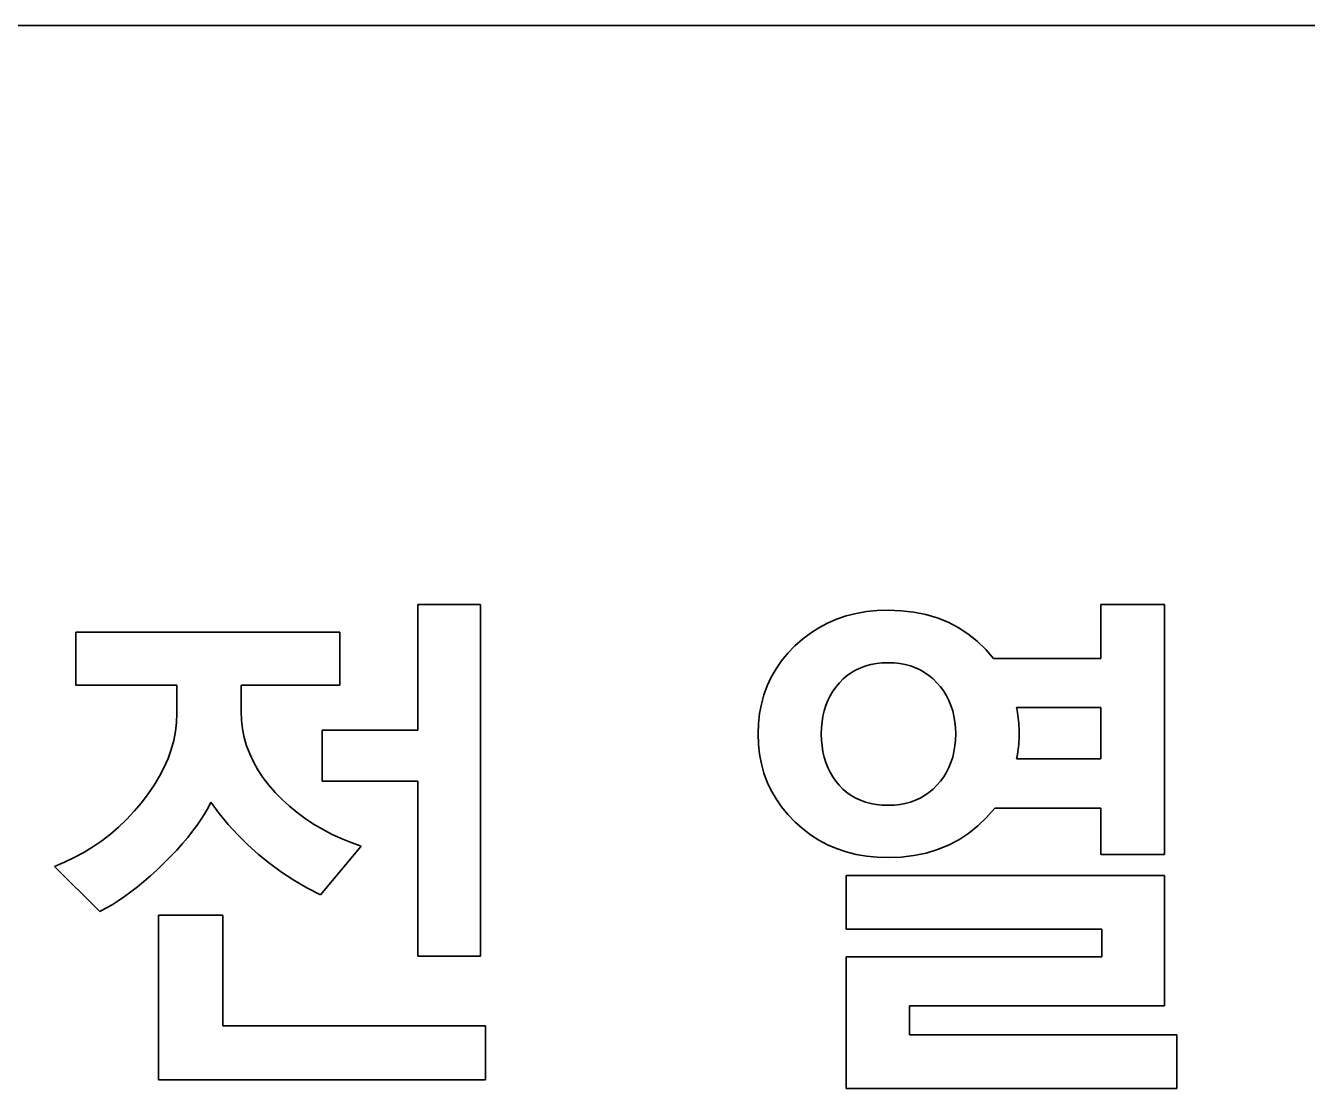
# Model space of a CAD drawing. Extents: x 480 to 710, y 306 to 536.
# Drawn here: x 536.4 to 594.5, y 487.4 to 535.5 of the extents above; entities that cross this region are included whole.
import ezdxf

# ---------------------------------------------------------------- set-up
doc = ezdxf.new("R2010")
doc.units = 0

msp = doc.modelspace()

# ---------------------------------------------------------------- linework, layer by layer
at = {"color": 7, "lineweight": 35}
msp.add_line((487.5, 535.5), (701.5, 535.5), dxfattribs=at)
at = {"color": 7, "lineweight": 35, "ltscale": 0.142628}
msp.add_line((554.201782, 503.587341), (554.201782, 509.29248), dxfattribs=at)
at = {"color": 7, "lineweight": 35, "ltscale": 0.071025}
for p, q in [((554.201782, 509.29248), (557.042786, 509.29248)), ((557.042786, 493.35498), (554.201782, 493.35498))]:
    msp.add_line(p, q, dxfattribs=at)
at = {"color": 7, "lineweight": 35, "ltscale": 0.398438}
msp.add_line((557.042786, 509.29248), (557.042786, 493.35498), dxfattribs=at)
at = {"color": 7, "lineweight": 35, "ltscale": 0.061497}
msp.add_line((585.141296, 506.832581), (585.141296, 509.29248), dxfattribs=at)
at = {"color": 7, "lineweight": 35, "ltscale": 0.072182}
for p, q in [((585.141296, 509.29248), (588.028564, 509.29248)), ((588.028564, 497.963013), (585.141296, 497.963013))]:
    msp.add_line(p, q, dxfattribs=at)
at = {"color": 7, "lineweight": 35, "ltscale": 0.283237}
msp.add_line((588.028564, 509.29248), (588.028564, 497.963013), dxfattribs=at)
at = {"color": 7, "lineweight": 35, "ltscale": 0.011249}
for p, q in [((572.764771, 508.444824), (573.178101, 508.62265)), ((573.178101, 498.228638), (572.764771, 498.406494))]:
    msp.add_line(p, q, dxfattribs=at)
at = {"color": 7, "lineweight": 35, "ltscale": 0.011371}
msp.add_line((573.178101, 508.62265), (573.609009, 508.768188), dxfattribs=at)
at = {"color": 7, "lineweight": 35, "ltscale": 0.011567}
for p, q in [((573.609009, 508.768188), (574.057617, 508.881348)), ((574.057617, 497.96994), (573.609009, 498.08313))]:
    msp.add_line(p, q, dxfattribs=at)
at = {"color": 7, "lineweight": 35, "ltscale": 0.011832}
for p, q in [((574.057617, 508.881348), (574.523926, 508.962189)), ((574.523926, 497.889099), (574.057617, 497.96994))]:
    msp.add_line(p, q, dxfattribs=at)
at = {"color": 7, "lineweight": 35, "ltscale": 0.012159}
for p, q in [((574.523926, 508.962189), (575.007874, 509.010681)), ((575.007874, 497.840576), (574.523926, 497.889099))]:
    msp.add_line(p, q, dxfattribs=at)
at = {"color": 7, "lineweight": 35, "ltscale": 0.012548}
for p, q in [((575.007874, 509.010681), (575.509521, 509.026855)), ((575.509521, 497.824402), (575.007874, 497.840576))]:
    msp.add_line(p, q, dxfattribs=at)
at = {"color": 7, "lineweight": 35, "ltscale": 0.014874}
msp.add_line((575.509521, 509.026855), (576.104065, 509.004944), dxfattribs=at)
at = {"color": 7, "lineweight": 35, "ltscale": 0.014312}
msp.add_line((576.104065, 509.004944), (576.672729, 508.939087), dxfattribs=at)
at = {"color": 7, "lineweight": 35, "ltscale": 0.013844}
msp.add_line((576.672729, 508.939087), (577.215515, 508.829376), dxfattribs=at)
at = {"color": 7, "lineweight": 35, "ltscale": 0.013481}
msp.add_line((577.215515, 508.829376), (577.732422, 508.675781), dxfattribs=at)
at = {"color": 7, "lineweight": 35, "ltscale": 0.013233}
msp.add_line((577.732422, 508.675781), (578.223511, 508.478302), dxfattribs=at)
at = {"color": 7, "lineweight": 35, "ltscale": 0.060055}
for p, q in [((538.714661, 505.63147), (538.714661, 508.033661)), ((550.679321, 508.033661), (550.679321, 505.63147))]:
    msp.add_line(p, q, dxfattribs=at)
at = {"color": 7, "lineweight": 35, "ltscale": 0.299117}
msp.add_line((538.714661, 508.033661), (550.679321, 508.033661), dxfattribs=at)
at = {"color": 7, "lineweight": 35, "ltscale": 0.011329}
for p, q in [((571.630981, 507.717224), (571.991272, 507.992065)), ((571.991272, 498.859192), (571.630981, 499.134064))]:
    msp.add_line(p, q, dxfattribs=at)
at = {"color": 7, "lineweight": 35, "ltscale": 0.011227}
msp.add_line((571.991272, 507.992065), (572.369202, 508.234619), dxfattribs=at)
at = {"color": 7, "lineweight": 35, "ltscale": 0.011199}
for p, q in [((572.369202, 508.234619), (572.764771, 508.444824)), ((572.764771, 498.406494), (572.369202, 498.616699))]:
    msp.add_line(p, q, dxfattribs=at)
at = {"color": 7, "lineweight": 35, "ltscale": 0.013102}
msp.add_line((578.223511, 508.478302), (578.688721, 508.236938), dxfattribs=at)
at = {"color": 7, "lineweight": 35, "ltscale": 0.013094}
msp.add_line((578.688721, 508.236938), (579.127991, 507.95166), dxfattribs=at)
at = {"color": 7, "lineweight": 35, "ltscale": 0.011457}
for p, q in [((570.971313, 507.079163), (571.288391, 507.410034)), ((571.288391, 499.441284), (570.971313, 499.772156))]:
    msp.add_line(p, q, dxfattribs=at)
at = {"color": 7, "lineweight": 35, "ltscale": 0.011504}
for p, q in [((571.288391, 507.410034), (571.630981, 507.717224)), ((571.630981, 499.134064), (571.288391, 499.441284))]:
    msp.add_line(p, q, dxfattribs=at)
at = {"color": 7, "lineweight": 35, "ltscale": 0.013212}
msp.add_line((579.127991, 507.95166), (579.541443, 507.622528), dxfattribs=at)
at = {"color": 7, "lineweight": 35, "ltscale": 0.013449}
msp.add_line((579.541443, 507.622528), (579.929077, 507.249512), dxfattribs=at)
at = {"color": 7, "lineweight": 35, "ltscale": 0.011184}
for p, q in [((570.687622, 506.733276), (570.971313, 507.079163)), ((570.971313, 499.772156), (570.687622, 500.118042))]:
    msp.add_line(p, q, dxfattribs=at)
at = {"color": 7, "lineweight": 35, "ltscale": 0.013799}
msp.add_line((579.929077, 507.249512), (580.290771, 506.832581), dxfattribs=at)
at = {"color": 7, "lineweight": 35, "ltscale": 0.121263}
msp.add_line((580.290771, 506.832581), (585.141296, 506.832581), dxfattribs=at)
at = {"color": 7, "lineweight": 35, "ltscale": 0.01085}
for p, q in [((570.220337, 505.996429), (570.437256, 506.372345)), ((570.437256, 500.478943), (570.220337, 500.854858))]:
    msp.add_line(p, q, dxfattribs=at)
at = {"color": 7, "lineweight": 35, "ltscale": 0.010982}
msp.add_line((570.437256, 506.372345), (570.687622, 506.733276), dxfattribs=at)
at = {"color": 7, "lineweight": 35, "ltscale": 0.00588}
msp.add_line((574.0578, 506.321411), (573.854248, 506.203552), dxfattribs=at)
at = {"color": 7, "lineweight": 35, "ltscale": 0.005915}
msp.add_line((574.272339, 506.421143), (574.0578, 506.321411), dxfattribs=at)
at = {"color": 7, "lineweight": 35, "ltscale": 0.005994}
msp.add_line((574.497803, 506.502747), (574.272339, 506.421143), dxfattribs=at)
at = {"color": 7, "lineweight": 35, "ltscale": 0.006122}
msp.add_line((574.734314, 506.566193), (574.497803, 506.502747), dxfattribs=at)
at = {"color": 7, "lineweight": 35, "ltscale": 0.006287}
msp.add_line((574.981689, 506.611511), (574.734314, 506.566193), dxfattribs=at)
at = {"color": 7, "lineweight": 35, "ltscale": 0.006496}
msp.add_line((575.240112, 506.638733), (574.981689, 506.611511), dxfattribs=at)
at = {"color": 7, "lineweight": 35, "ltscale": 0.006739}
msp.add_line((575.509521, 506.647797), (575.240112, 506.638733), dxfattribs=at)
at = {"color": 7, "lineweight": 35, "ltscale": 0.006689}
for p, q in [((575.776917, 506.638733), (575.509521, 506.647797)), ((575.509521, 500.191956), (575.776917, 500.201019))]:
    msp.add_line(p, q, dxfattribs=at)
at = {"color": 7, "lineweight": 35, "ltscale": 0.006464}
for p, q in [((576.034058, 506.611511), (575.776917, 506.638733)), ((575.776917, 500.201019), (576.034058, 500.22821))]:
    msp.add_line(p, q, dxfattribs=at)
at = {"color": 7, "lineweight": 35, "ltscale": 0.006275}
for p, q in [((576.280945, 506.566193), (576.034058, 506.611511)), ((576.034058, 500.22821), (576.280945, 500.27356))]:
    msp.add_line(p, q, dxfattribs=at)
at = {"color": 7, "lineweight": 35, "ltscale": 0.006123}
for p, q in [((576.517517, 506.502747), (576.280945, 506.566193)), ((576.280945, 500.27356), (576.517517, 500.337006))]:
    msp.add_line(p, q, dxfattribs=at)
at = {"color": 7, "lineweight": 35, "ltscale": 0.006013}
for p, q in [((576.743774, 506.421143), (576.517517, 506.502747)), ((576.517517, 500.337006), (576.743774, 500.418579))]:
    msp.add_line(p, q, dxfattribs=at)
at = {"color": 7, "lineweight": 35, "ltscale": 0.005949}
for p, q in [((576.959839, 506.321411), (576.743774, 506.421143)), ((576.743774, 500.418579), (576.959839, 500.518311))]:
    msp.add_line(p, q, dxfattribs=at)
at = {"color": 7, "lineweight": 35, "ltscale": 0.005928}
for p, q in [((577.165588, 506.203552), (576.959839, 506.321411)), ((576.959839, 500.518311), (577.165588, 500.636169))]:
    msp.add_line(p, q, dxfattribs=at)
at = {"color": 7, "lineweight": 35, "ltscale": 0.010797}
for p, q in [((570.036743, 505.605499), (570.220337, 505.996429)), ((570.220337, 500.854858), (570.036743, 501.245789))]:
    msp.add_line(p, q, dxfattribs=at)
at = {"color": 7, "lineweight": 35, "ltscale": 0.00609}
msp.add_line((573.309448, 505.741211), (573.152527, 505.554871), dxfattribs=at)
at = {"color": 7, "lineweight": 35, "ltscale": 0.006062}
msp.add_line((573.480103, 505.913452), (573.309448, 505.741211), dxfattribs=at)
at = {"color": 7, "lineweight": 35, "ltscale": 0.005954}
msp.add_line((573.661682, 506.067566), (573.480103, 505.913452), dxfattribs=at)
at = {"color": 7, "lineweight": 35, "ltscale": 0.005894}
msp.add_line((573.854248, 506.203552), (573.661682, 506.067566), dxfattribs=at)
at = {"color": 7, "lineweight": 35, "ltscale": 0.005952}
for p, q in [((577.361023, 506.067566), (577.165588, 506.203552)), ((577.165588, 500.636169), (577.361023, 500.772156))]:
    msp.add_line(p, q, dxfattribs=at)
at = {"color": 7, "lineweight": 35, "ltscale": 0.006023}
for p, q in [((577.546204, 505.913452), (577.361023, 506.067566)), ((577.361023, 500.772156), (577.546204, 500.92627))]:
    msp.add_line(p, q, dxfattribs=at)
at = {"color": 7, "lineweight": 35, "ltscale": 0.006137}
msp.add_line((577.72113, 505.741211), (577.546204, 505.913452), dxfattribs=at)
at = {"color": 7, "lineweight": 35, "ltscale": 0.006161}
msp.add_line((577.882385, 505.554871), (577.72113, 505.741211), dxfattribs=at)
at = {"color": 7, "lineweight": 35, "ltscale": 0.114622}
msp.add_line((543.299561, 505.63147), (538.714661, 505.63147), dxfattribs=at)
at = {"color": 7, "lineweight": 35, "ltscale": 0.032048}
msp.add_line((543.299561, 504.349548), (543.299561, 505.63147), dxfattribs=at)
at = {"color": 7, "lineweight": 35, "ltscale": 0.111736}
msp.add_line((550.679321, 505.63147), (546.2099, 505.63147), dxfattribs=at)
at = {"color": 7, "lineweight": 35, "ltscale": 0.029738}
msp.add_line((546.2099, 505.63147), (546.2099, 504.441956), dxfattribs=at)
at = {"color": 7, "lineweight": 35, "ltscale": 0.010922}
for p, q in [((569.769775, 504.778595), (569.886597, 505.199554)), ((569.886597, 501.651733), (569.769775, 502.072693))]:
    msp.add_line(p, q, dxfattribs=at)
at = {"color": 7, "lineweight": 35, "ltscale": 0.010821}
for p, q in [((569.886597, 505.199554), (570.036743, 505.605499)), ((570.036743, 501.245789), (569.886597, 501.651733))]:
    msp.add_line(p, q, dxfattribs=at)
at = {"color": 7, "lineweight": 35, "ltscale": 0.006041}
msp.add_line((572.888306, 505.152039), (572.780945, 504.935547), dxfattribs=at)
at = {"color": 7, "lineweight": 35, "ltscale": 0.006018}
msp.add_line((573.012146, 505.358459), (572.888306, 505.152039), dxfattribs=at)
at = {"color": 7, "lineweight": 35, "ltscale": 0.006036}
msp.add_line((573.152527, 505.554871), (573.012146, 505.358459), dxfattribs=at)
at = {"color": 7, "lineweight": 35, "ltscale": 0.006094}
msp.add_line((578.026733, 505.358459), (577.882385, 505.554871), dxfattribs=at)
at = {"color": 7, "lineweight": 35, "ltscale": 0.006063}
msp.add_line((578.154053, 505.152039), (578.026733, 505.358459), dxfattribs=at)
at = {"color": 7, "lineweight": 35, "ltscale": 0.006075}
msp.add_line((578.264404, 504.935547), (578.154053, 505.152039), dxfattribs=at)
at = {"color": 7, "lineweight": 35, "ltscale": 0.011096}
msp.add_line((569.68634, 504.342651), (569.769775, 504.778595), dxfattribs=at)
at = {"color": 7, "lineweight": 35, "ltscale": 0.006199}
msp.add_line((572.690125, 504.709015), (572.615845, 504.472443), dxfattribs=at)
at = {"color": 7, "lineweight": 35, "ltscale": 0.006101}
msp.add_line((572.780945, 504.935547), (572.690125, 504.709015), dxfattribs=at)
at = {"color": 7, "lineweight": 35, "ltscale": 0.006126}
msp.add_line((578.357788, 504.709015), (578.264404, 504.935547), dxfattribs=at)
at = {"color": 7, "lineweight": 35, "ltscale": 0.006215}
msp.add_line((578.434143, 504.472443), (578.357788, 504.709015), dxfattribs=at)
at = {"color": 7, "lineweight": 35, "ltscale": 0.095279}
for p, q in [((585.141296, 504.615173), (581.330139, 504.615173)), ((581.330139, 502.293854), (585.141296, 502.293854))]:
    msp.add_line(p, q, dxfattribs=at)
at = {"color": 7, "lineweight": 35, "ltscale": 0.002948}
msp.add_line((581.330139, 504.615173), (581.352112, 504.499329), dxfattribs=at)
at = {"color": 7, "lineweight": 35, "ltscale": 0.058033}
msp.add_line((585.141296, 502.293854), (585.141296, 504.615173), dxfattribs=at)
at = {"color": 7, "lineweight": 35, "ltscale": 0.010257}
msp.add_line((543.235168, 503.533752), (543.283508, 503.941193), dxfattribs=at)
at = {"color": 7, "lineweight": 35, "ltscale": 0.010217}
msp.add_line((543.283508, 503.941193), (543.299561, 504.349548), dxfattribs=at)
at = {"color": 7, "lineweight": 35, "ltscale": 0.009967}
msp.add_line((546.2099, 504.441956), (546.225281, 504.043579), dxfattribs=at)
at = {"color": 7, "lineweight": 35, "ltscale": 0.009852}
msp.add_line((546.225281, 504.043579), (546.271362, 503.652222), dxfattribs=at)
at = {"color": 7, "lineweight": 35, "ltscale": 0.011344}
for p, q in [((569.63623, 503.891663), (569.68634, 504.342651)), ((569.68634, 502.508667), (569.63623, 502.959656))]:
    msp.add_line(p, q, dxfattribs=at)
at = {"color": 7, "lineweight": 35, "ltscale": 0.006696}
msp.add_line((572.516724, 503.969116), (572.491943, 503.702423), dxfattribs=at)
at = {"color": 7, "lineweight": 35, "ltscale": 0.0065}
msp.add_line((572.557983, 504.22583), (572.516724, 503.969116), dxfattribs=at)
at = {"color": 7, "lineweight": 35, "ltscale": 0.006333}
msp.add_line((572.615845, 504.472443), (572.557983, 504.22583), dxfattribs=at)
at = {"color": 7, "lineweight": 35, "ltscale": 0.006342}
msp.add_line((578.493591, 504.22583), (578.434143, 504.472443), dxfattribs=at)
at = {"color": 7, "lineweight": 35, "ltscale": 0.006505}
msp.add_line((578.536011, 503.969116), (578.493591, 504.22583), dxfattribs=at)
at = {"color": 7, "lineweight": 35, "ltscale": 0.006698}
msp.add_line((578.561462, 503.702393), (578.536011, 503.969116), dxfattribs=at)
at = {"color": 7, "lineweight": 35, "ltscale": 0.002954}
msp.add_line((581.352112, 504.499329), (581.371765, 504.382813), dxfattribs=at)
at = {"color": 7, "lineweight": 35, "ltscale": 0.002962}
msp.add_line((581.371765, 504.382813), (581.389038, 504.265594), dxfattribs=at)
at = {"color": 7, "lineweight": 35, "ltscale": 0.002971}
msp.add_line((581.389038, 504.265594), (581.404053, 504.147705), dxfattribs=at)
at = {"color": 7, "lineweight": 35, "ltscale": 0.002982}
msp.add_line((581.404053, 504.147705), (581.416748, 504.029083), dxfattribs=at)
at = {"color": 7, "lineweight": 35, "ltscale": 0.002994}
msp.add_line((581.416748, 504.029083), (581.427185, 503.90979), dxfattribs=at)
at = {"color": 7, "lineweight": 35, "ltscale": 0.010361}
msp.add_line((543.154602, 503.127228), (543.235168, 503.533752), dxfattribs=at)
at = {"color": 7, "lineweight": 35, "ltscale": 0.009797}
msp.add_line((546.271362, 503.652222), (546.348145, 503.267944), dxfattribs=at)
at = {"color": 7, "lineweight": 35, "ltscale": 0.057745}
msp.add_line((549.870911, 501.277527), (549.870911, 503.587341), dxfattribs=at)
at = {"color": 7, "lineweight": 35, "ltscale": 0.108272}
for p, q in [((549.870911, 503.587341), (554.201782, 503.587341)), ((554.201782, 501.277527), (549.870911, 501.277527))]:
    msp.add_line(p, q, dxfattribs=at)
at = {"color": 7, "lineweight": 35, "ltscale": 0.011658}
for p, q in [((569.619568, 503.425659), (569.63623, 503.891663)), ((569.63623, 502.959656), (569.619568, 503.425659))]:
    msp.add_line(p, q, dxfattribs=at)
at = {"color": 7, "lineweight": 35, "ltscale": 0.006922}
for p, q in [((572.491943, 503.702423), (572.483704, 503.425659)), ((578.569946, 503.425659), (578.561462, 503.702393))]:
    msp.add_line(p, q, dxfattribs=at)
at = {"color": 7, "lineweight": 35, "ltscale": 0.006978}
for p, q in [((572.483704, 503.425659), (572.491821, 503.146667)), ((578.561462, 503.146667), (578.569946, 503.425659))]:
    msp.add_line(p, q, dxfattribs=at)
at = {"color": 7, "lineweight": 35, "ltscale": 0.003007}
msp.add_line((581.427185, 503.90979), (581.435242, 503.789795), dxfattribs=at)
at = {"color": 7, "lineweight": 35, "ltscale": 0.003021}
msp.add_line((581.435242, 503.789795), (581.44104, 503.669098), dxfattribs=at)
at = {"color": 7, "lineweight": 35, "ltscale": 0.003035}
msp.add_line((581.44104, 503.669098), (581.444519, 503.547729), dxfattribs=at)
at = {"color": 7, "lineweight": 35, "ltscale": 0.003052}
msp.add_line((581.444519, 503.547729), (581.445679, 503.425659), dxfattribs=at)
at = {"color": 7, "lineweight": 35, "ltscale": 0.002986}
msp.add_line((581.445679, 503.425659), (581.444519, 503.306213), dxfattribs=at)
at = {"color": 7, "lineweight": 35, "ltscale": 0.010525}
msp.add_line((543.041809, 502.721619), (543.154602, 503.127228), dxfattribs=at)
at = {"color": 7, "lineweight": 35, "ltscale": 0.009807}
msp.add_line((546.348145, 503.267944), (546.455688, 502.890686), dxfattribs=at)
at = {"color": 7, "lineweight": 35, "ltscale": 0.009879}
msp.add_line((546.455688, 502.890686), (546.593933, 502.520508), dxfattribs=at)
at = {"color": 7, "lineweight": 35, "ltscale": 0.006745}
msp.add_line((572.491821, 503.146667), (572.516235, 502.877991), dxfattribs=at)
at = {"color": 7, "lineweight": 35, "ltscale": 0.00654}
msp.add_line((572.516235, 502.877991), (572.557007, 502.619568), dxfattribs=at)
at = {"color": 7, "lineweight": 35, "ltscale": 0.006546}
msp.add_line((578.493591, 502.619598), (578.536011, 502.877991), dxfattribs=at)
at = {"color": 7, "lineweight": 35, "ltscale": 0.006747}
msp.add_line((578.536011, 502.877991), (578.561462, 503.146667), dxfattribs=at)
at = {"color": 7, "lineweight": 35, "ltscale": 0.00283}
msp.add_line((581.416748, 502.842407), (581.404053, 502.729919), dxfattribs=at)
at = {"color": 7, "lineweight": 35, "ltscale": 0.002859}
msp.add_line((581.427185, 502.956299), (581.416748, 502.842407), dxfattribs=at)
at = {"color": 7, "lineweight": 35, "ltscale": 0.002889}
msp.add_line((581.435242, 503.071564), (581.427185, 502.956299), dxfattribs=at)
at = {"color": 7, "lineweight": 35, "ltscale": 0.00292}
msp.add_line((581.44104, 503.188202), (581.435242, 503.071564), dxfattribs=at)
at = {"color": 7, "lineweight": 35, "ltscale": 0.002952}
msp.add_line((581.444519, 503.306213), (581.44104, 503.188202), dxfattribs=at)
at = {"color": 7, "lineweight": 35, "ltscale": 0.011024}
msp.add_line((542.719604, 501.913208), (542.896851, 502.316956), dxfattribs=at)
at = {"color": 7, "lineweight": 35, "ltscale": 0.010746}
msp.add_line((542.896851, 502.316956), (543.041809, 502.721619), dxfattribs=at)
at = {"color": 7, "lineweight": 35, "ltscale": 0.010013}
msp.add_line((546.593933, 502.520508), (546.762878, 502.157349), dxfattribs=at)
at = {"color": 7, "lineweight": 35, "ltscale": 0.011097}
msp.add_line((569.769775, 502.072693), (569.68634, 502.508667), dxfattribs=at)
at = {"color": 7, "lineweight": 35, "ltscale": 0.006364}
msp.add_line((572.557007, 502.619568), (572.613953, 502.37146), dxfattribs=at)
at = {"color": 7, "lineweight": 35, "ltscale": 0.006222}
msp.add_line((572.613953, 502.37146), (572.687256, 502.133606), dxfattribs=at)
at = {"color": 7, "lineweight": 35, "ltscale": 0.006245}
msp.add_line((578.357788, 502.133606), (578.434143, 502.37146), dxfattribs=at)
at = {"color": 7, "lineweight": 35, "ltscale": 0.006379}
msp.add_line((578.434143, 502.37146), (578.493591, 502.619598), dxfattribs=at)
at = {"color": 7, "lineweight": 35, "ltscale": 0.00273}
msp.add_line((581.352112, 502.400818), (581.330139, 502.293854), dxfattribs=at)
at = {"color": 7, "lineweight": 35, "ltscale": 0.002752}
msp.add_line((581.371765, 502.509125), (581.352112, 502.400818), dxfattribs=at)
at = {"color": 7, "lineweight": 35, "ltscale": 0.002777}
msp.add_line((581.389038, 502.618835), (581.371765, 502.509125), dxfattribs=at)
at = {"color": 7, "lineweight": 35, "ltscale": 0.002802}
msp.add_line((581.404053, 502.729919), (581.389038, 502.618835), dxfattribs=at)
at = {"color": 7, "lineweight": 35, "ltscale": 0.01135}
msp.add_line((542.510193, 501.510376), (542.719604, 501.913208), dxfattribs=at)
at = {"color": 7, "lineweight": 35, "ltscale": 0.010207}
msp.add_line((546.762878, 502.157349), (546.962585, 501.801239), dxfattribs=at)
at = {"color": 7, "lineweight": 35, "ltscale": 0.010457}
msp.add_line((546.962585, 501.801239), (547.192993, 501.452148), dxfattribs=at)
at = {"color": 7, "lineweight": 35, "ltscale": 0.006114}
msp.add_line((572.687256, 502.133606), (572.776794, 501.906036), dxfattribs=at)
at = {"color": 7, "lineweight": 35, "ltscale": 0.006042}
msp.add_line((572.776794, 501.906036), (572.882629, 501.688751), dxfattribs=at)
at = {"color": 7, "lineweight": 35, "ltscale": 0.006009}
msp.add_line((572.882629, 501.688751), (573.004761, 501.48175), dxfattribs=at)
at = {"color": 7, "lineweight": 35, "ltscale": 0.006076}
msp.add_line((578.026733, 501.48175), (578.154053, 501.688751), dxfattribs=at)
at = {"color": 7, "lineweight": 35, "ltscale": 0.006093}
msp.add_line((578.154053, 501.688751), (578.264404, 501.906036), dxfattribs=at)
at = {"color": 7, "lineweight": 35, "ltscale": 0.00615}
msp.add_line((578.264404, 501.906036), (578.357788, 502.133606), dxfattribs=at)
at = {"color": 7, "lineweight": 35, "ltscale": 0.012139}
msp.add_line((541.994629, 500.707489), (542.268494, 501.108459), dxfattribs=at)
at = {"color": 7, "lineweight": 35, "ltscale": 0.011725}
msp.add_line((542.268494, 501.108459), (542.510193, 501.510376), dxfattribs=at)
at = {"color": 7, "lineweight": 35, "ltscale": 0.010757}
msp.add_line((547.192993, 501.452148), (547.454102, 501.110168), dxfattribs=at)
at = {"color": 7, "lineweight": 35, "ltscale": 0.011107}
msp.add_line((547.454102, 501.110168), (547.745911, 500.775177), dxfattribs=at)
at = {"color": 7, "lineweight": 35, "ltscale": 0.198064}
msp.add_line((554.201782, 493.35498), (554.201782, 501.277527), dxfattribs=at)
at = {"color": 7, "lineweight": 35, "ltscale": 0.006014}
msp.add_line((573.004761, 501.48175), (573.143188, 501.285004), dxfattribs=at)
at = {"color": 7, "lineweight": 35, "ltscale": 0.006057}
msp.add_line((573.143188, 501.285004), (573.297913, 501.098541), dxfattribs=at)
at = {"color": 7, "lineweight": 35, "ltscale": 0.006027}
msp.add_line((573.297913, 501.098541), (573.466553, 500.92627), dxfattribs=at)
at = {"color": 7, "lineweight": 35, "ltscale": 0.006138}
msp.add_line((577.546204, 500.92627), (577.72113, 501.098541), dxfattribs=at)
at = {"color": 7, "lineweight": 35, "ltscale": 0.006163}
msp.add_line((577.72113, 501.098541), (577.882385, 501.285004), dxfattribs=at)
at = {"color": 7, "lineweight": 35, "ltscale": 0.0061}
msp.add_line((577.882385, 501.285004), (578.026733, 501.48175), dxfattribs=at)
at = {"color": 7, "lineweight": 35, "ltscale": 0.012593}
msp.add_line((541.688538, 500.307434), (541.994629, 500.707489), dxfattribs=at)
at = {"color": 7, "lineweight": 35, "ltscale": 0.011282}
msp.add_line((547.745911, 500.775177), (548.061462, 500.452545), dxfattribs=at)
at = {"color": 7, "lineweight": 35, "ltscale": 0.011273}
msp.add_line((548.061462, 500.452545), (548.393616, 500.147583), dxfattribs=at)
at = {"color": 7, "lineweight": 35, "ltscale": 0.010981}
msp.add_line((570.687622, 500.118042), (570.437256, 500.478943), dxfattribs=at)
at = {"color": 7, "lineweight": 35, "ltscale": 0.005931}
msp.add_line((573.466553, 500.92627), (573.646912, 500.772156), dxfattribs=at)
at = {"color": 7, "lineweight": 35, "ltscale": 0.005881}
msp.add_line((573.646912, 500.772156), (573.838867, 500.636169), dxfattribs=at)
at = {"color": 7, "lineweight": 35, "ltscale": 0.005883}
msp.add_line((573.838867, 500.636169), (574.042542, 500.518311), dxfattribs=at)
at = {"color": 7, "lineweight": 35, "ltscale": 0.005933}
msp.add_line((574.042542, 500.518311), (574.257874, 500.418579), dxfattribs=at)
at = {"color": 7, "lineweight": 35, "ltscale": 0.012561}
msp.add_line((541.015198, 499.552612), (541.35907, 499.918945), dxfattribs=at)
at = {"color": 7, "lineweight": 35, "ltscale": 0.012735}
msp.add_line((541.35907, 499.918945), (541.688538, 500.307434), dxfattribs=at)
at = {"color": 7, "lineweight": 35, "ltscale": 0.007401}
msp.add_line((544.708313, 500.07843), (544.562134, 499.820984), dxfattribs=at)
at = {"color": 7, "lineweight": 35, "ltscale": 0.00706}
msp.add_line((544.835571, 500.330536), (544.708313, 500.07843), dxfattribs=at)
at = {"color": 7, "lineweight": 35, "ltscale": 0.015991}
msp.add_line((545.213684, 499.814636), (544.835571, 500.330536), dxfattribs=at)
at = {"color": 7, "lineweight": 35, "ltscale": 0.011296}
msp.add_line((548.393616, 500.147583), (548.742371, 499.860321), dxfattribs=at)
at = {"color": 7, "lineweight": 35, "ltscale": 0.011353}
msp.add_line((548.742371, 499.860321), (549.107788, 499.590698), dxfattribs=at)
at = {"color": 7, "lineweight": 35, "ltscale": 0.00603}
msp.add_line((574.257874, 500.418579), (574.484863, 500.337006), dxfattribs=at)
at = {"color": 7, "lineweight": 35, "ltscale": 0.006175}
msp.add_line((574.484863, 500.337006), (574.723572, 500.27356), dxfattribs=at)
at = {"color": 7, "lineweight": 35, "ltscale": 0.00636}
msp.add_line((574.723572, 500.27356), (574.973877, 500.22821), dxfattribs=at)
at = {"color": 7, "lineweight": 35, "ltscale": 0.006584}
msp.add_line((574.973877, 500.22821), (575.23584, 500.201019), dxfattribs=at)
at = {"color": 7, "lineweight": 35, "ltscale": 0.006846}
msp.add_line((575.23584, 500.201019), (575.509521, 500.191956), dxfattribs=at)
at = {"color": 7, "lineweight": 35, "ltscale": 0.01404}
msp.add_line((580.336975, 500.064911), (579.970642, 499.639221), dxfattribs=at)
at = {"color": 7, "lineweight": 35, "ltscale": 0.120108}
msp.add_line((585.141296, 500.064911), (580.336975, 500.064911), dxfattribs=at)
at = {"color": 7, "lineweight": 35, "ltscale": 0.052547}
msp.add_line((585.141296, 497.963013), (585.141296, 500.064911), dxfattribs=at)
at = {"color": 7, "lineweight": 35, "ltscale": 0.01242}
msp.add_line((540.656921, 499.208435), (541.015198, 499.552612), dxfattribs=at)
at = {"color": 7, "lineweight": 35, "ltscale": 0.008514}
msp.add_line((544.212891, 499.290222), (544.009827, 499.016846), dxfattribs=at)
at = {"color": 7, "lineweight": 35, "ltscale": 0.008129}
msp.add_line((544.396973, 499.558258), (544.212891, 499.290222), dxfattribs=at)
at = {"color": 7, "lineweight": 35, "ltscale": 0.007758}
msp.add_line((544.562134, 499.820984), (544.396973, 499.558258), dxfattribs=at)
at = {"color": 7, "lineweight": 35, "ltscale": 0.015969}
msp.add_line((545.618164, 499.320251), (545.213684, 499.814636), dxfattribs=at)
at = {"color": 7, "lineweight": 35, "ltscale": 0.015994}
msp.add_line((546.04895, 498.84729), (545.618164, 499.320251), dxfattribs=at)
at = {"color": 7, "lineweight": 35, "ltscale": 0.01144}
msp.add_line((549.107788, 499.590698), (549.489807, 499.338776), dxfattribs=at)
at = {"color": 7, "lineweight": 35, "ltscale": 0.011561}
msp.add_line((549.489807, 499.338776), (549.888489, 499.104492), dxfattribs=at)
at = {"color": 7, "lineweight": 35, "ltscale": 0.013668}
msp.add_line((579.970642, 499.639221), (579.57843, 499.258331), dxfattribs=at)
at = {"color": 7, "lineweight": 35, "ltscale": 0.012243}
msp.add_line((539.896973, 498.58667), (540.28418, 498.886475), dxfattribs=at)
at = {"color": 7, "lineweight": 35, "ltscale": 0.012313}
msp.add_line((540.28418, 498.886475), (540.656921, 499.208435), dxfattribs=at)
at = {"color": 7, "lineweight": 35, "ltscale": 0.00931}
msp.add_line((543.787903, 498.738159), (543.546997, 498.454163), dxfattribs=at)
at = {"color": 7, "lineweight": 35, "ltscale": 0.008906}
msp.add_line((544.009827, 499.016846), (543.787903, 498.738159), dxfattribs=at)
at = {"color": 7, "lineweight": 35, "ltscale": 0.016061}
msp.add_line((546.506042, 498.395874), (546.04895, 498.84729), dxfattribs=at)
at = {"color": 7, "lineweight": 35, "ltscale": 0.011709}
msp.add_line((549.888489, 499.104492), (550.303772, 498.887909), dxfattribs=at)
at = {"color": 7, "lineweight": 35, "ltscale": 0.011889}
msp.add_line((550.303772, 498.887909), (550.735718, 498.688965), dxfattribs=at)
at = {"color": 7, "lineweight": 35, "ltscale": 0.011226}
msp.add_line((572.369202, 498.616699), (571.991272, 498.859192), dxfattribs=at)
at = {"color": 7, "lineweight": 35, "ltscale": 0.013273}
msp.add_line((579.160339, 498.922241), (578.716431, 498.630981), dxfattribs=at)
at = {"color": 7, "lineweight": 35, "ltscale": 0.013411}
msp.add_line((579.57843, 499.258331), (579.160339, 498.922241), dxfattribs=at)
at = {"color": 7, "lineweight": 35, "ltscale": 0.012205}
msp.add_line((539.079346, 498.053558), (539.495361, 498.309021), dxfattribs=at)
at = {"color": 7, "lineweight": 35, "ltscale": 0.012206}
msp.add_line((539.495361, 498.309021), (539.896973, 498.58667), dxfattribs=at)
at = {"color": 7, "lineweight": 35, "ltscale": 0.010141}
msp.add_line((543.287109, 498.164886), (543.008301, 497.87027), dxfattribs=at)
at = {"color": 7, "lineweight": 35, "ltscale": 0.009722}
msp.add_line((543.546997, 498.454163), (543.287109, 498.164886), dxfattribs=at)
at = {"color": 7, "lineweight": 35, "ltscale": 0.016175}
msp.add_line((546.989502, 497.965881), (546.506042, 498.395874), dxfattribs=at)
at = {"color": 7, "lineweight": 35, "ltscale": 0.071939}
msp.add_line((551.649475, 498.344116), (549.801636, 496.138275), dxfattribs=at)
at = {"color": 7, "lineweight": 35, "ltscale": 0.012095}
msp.add_line((550.735718, 498.688965), (551.184265, 498.507721), dxfattribs=at)
at = {"color": 7, "lineweight": 35, "ltscale": 0.012328}
msp.add_line((551.184265, 498.507721), (551.649475, 498.344116), dxfattribs=at)
at = {"color": 7, "lineweight": 35, "ltscale": 0.01137}
msp.add_line((573.609009, 498.08313), (573.178101, 498.228638), dxfattribs=at)
at = {"color": 7, "lineweight": 35, "ltscale": 0.013616}
msp.add_line((577.750916, 498.182922), (577.22937, 498.026062), dxfattribs=at)
at = {"color": 7, "lineweight": 35, "ltscale": 0.013378}
msp.add_line((578.246582, 498.384552), (577.750916, 498.182922), dxfattribs=at)
at = {"color": 7, "lineweight": 35, "ltscale": 0.013264}
msp.add_line((578.716431, 498.630981), (578.246582, 498.384552), dxfattribs=at)
at = {"color": 7, "lineweight": 35, "ltscale": 0.012417}
msp.add_line((537.744568, 497.420227), (538.203918, 497.609131), dxfattribs=at)
at = {"color": 7, "lineweight": 35, "ltscale": 0.012312}
msp.add_line((538.203918, 497.609131), (538.648865, 497.820251), dxfattribs=at)
at = {"color": 7, "lineweight": 35, "ltscale": 0.012241}
msp.add_line((538.648865, 497.820251), (539.079346, 498.053558), dxfattribs=at)
at = {"color": 7, "lineweight": 35, "ltscale": 0.010603}
msp.add_line((542.710571, 497.570343), (542.405029, 497.276184), dxfattribs=at)
at = {"color": 7, "lineweight": 35, "ltscale": 0.010565}
msp.add_line((543.008301, 497.87027), (542.710571, 497.570343), dxfattribs=at)
at = {"color": 7, "lineweight": 35, "ltscale": 0.01633}
msp.add_line((547.499268, 497.557434), (546.989502, 497.965881), dxfattribs=at)
at = {"color": 7, "lineweight": 35, "ltscale": 0.01653}
msp.add_line((548.035339, 497.17041), (547.499268, 497.557434), dxfattribs=at)
at = {"color": 7, "lineweight": 35, "ltscale": 0.014989}
msp.add_line((576.108643, 497.846832), (575.509521, 497.824402), dxfattribs=at)
at = {"color": 7, "lineweight": 35, "ltscale": 0.014431}
msp.add_line((576.681946, 497.914063), (576.108643, 497.846832), dxfattribs=at)
at = {"color": 7, "lineweight": 35, "ltscale": 0.013969}
msp.add_line((577.22937, 498.026062), (576.681946, 497.914063), dxfattribs=at)
at = {"color": 7, "lineweight": 35, "ltscale": 0.072274}
msp.add_line((539.800293, 495.387604), (537.744568, 497.420227), dxfattribs=at)
at = {"color": 7, "lineweight": 35, "ltscale": 0.009916}
msp.add_line((542.102661, 496.998901), (541.803528, 496.738464), dxfattribs=at)
at = {"color": 7, "lineweight": 35, "ltscale": 0.010256}
msp.add_line((542.405029, 497.276184), (542.102661, 496.998901), dxfattribs=at)
at = {"color": 7, "lineweight": 35, "ltscale": 0.01677}
msp.add_line((548.597778, 496.804871), (548.035339, 497.17041), dxfattribs=at)
at = {"color": 7, "lineweight": 35, "ltscale": 0.060921}
for p, q in [((573.615479, 494.579163), (573.615479, 497.015991)), ((557.273804, 490.202148), (557.273804, 487.76532))]:
    msp.add_line(p, q, dxfattribs=at)
at = {"color": 7, "lineweight": 35, "ltscale": 0.360327}
msp.add_line((573.615479, 497.015991), (588.028564, 497.015991), dxfattribs=at)
at = {"color": 7, "lineweight": 35, "ltscale": 0.147826}
msp.add_line((588.028564, 497.015991), (588.028564, 491.102966), dxfattribs=at)
at = {"color": 7, "lineweight": 35, "ltscale": 0.009256}
msp.add_line((541.50769, 496.494934), (541.215027, 496.268188), dxfattribs=at)
at = {"color": 7, "lineweight": 35, "ltscale": 0.009579}
msp.add_line((541.803528, 496.738464), (541.50769, 496.494934), dxfattribs=at)
at = {"color": 7, "lineweight": 35, "ltscale": 0.017047}
msp.add_line((549.186523, 496.460846), (548.597778, 496.804871), dxfattribs=at)
at = {"color": 7, "lineweight": 35, "ltscale": 0.017364}
msp.add_line((549.801636, 496.138275), (549.186523, 496.460846), dxfattribs=at)
at = {"color": 7, "lineweight": 35, "ltscale": 0.008332}
msp.add_line((540.639404, 495.865387), (540.356445, 495.68927), dxfattribs=at)
at = {"color": 7, "lineweight": 35, "ltscale": 0.008629}
msp.add_line((540.925598, 496.05835), (540.639404, 495.865387), dxfattribs=at)
at = {"color": 7, "lineweight": 35, "ltscale": 0.008937}
msp.add_line((541.215027, 496.268188), (540.925598, 496.05835), dxfattribs=at)
at = {"color": 7, "lineweight": 35, "ltscale": 0.007775}
msp.add_line((540.076782, 495.529999), (539.800293, 495.387604), dxfattribs=at)
at = {"color": 7, "lineweight": 35, "ltscale": 0.008046}
msp.add_line((540.356445, 495.68927), (540.076782, 495.529999), dxfattribs=at)
at = {"color": 7, "lineweight": 35, "ltscale": 0.072758}
msp.add_line((542.468079, 495.214355), (545.378418, 495.214355), dxfattribs=at)
at = {"color": 7, "lineweight": 35, "ltscale": 0.186226}
msp.add_line((542.468079, 487.76532), (542.468079, 495.214355), dxfattribs=at)
at = {"color": 7, "lineweight": 35, "ltscale": 0.125305}
msp.add_line((545.378418, 495.214355), (545.378418, 490.202148), dxfattribs=at)
at = {"color": 7, "lineweight": 35, "ltscale": 0.289301}
for p, q in [((585.1875, 494.579163), (573.615479, 494.579163)), ((573.615479, 493.331909), (585.1875, 493.331909))]:
    msp.add_line(p, q, dxfattribs=at)
at = {"color": 7, "lineweight": 35, "ltscale": 0.031181}
msp.add_line((585.1875, 493.331909), (585.1875, 494.579163), dxfattribs=at)
at = {"color": 7, "lineweight": 35, "ltscale": 0.148981}
msp.add_line((573.615479, 487.37265), (573.615479, 493.331909), dxfattribs=at)
at = {"color": 7, "lineweight": 35, "ltscale": 0.288724}
msp.add_line((588.028564, 491.102966), (576.479614, 491.102966), dxfattribs=at)
at = {"color": 7, "lineweight": 35, "ltscale": 0.032626}
msp.add_line((576.479614, 491.102966), (576.479614, 489.797913), dxfattribs=at)
at = {"color": 7, "lineweight": 35, "ltscale": 0.297385}
msp.add_line((545.378418, 490.202148), (557.273804, 490.202148), dxfattribs=at)
at = {"color": 7, "lineweight": 35, "ltscale": 0.30287}
msp.add_line((576.479614, 489.797913), (588.594421, 489.797913), dxfattribs=at)
at = {"color": 7, "lineweight": 35, "ltscale": 0.060632}
msp.add_line((588.594421, 489.797913), (588.594421, 487.37265), dxfattribs=at)
at = {"color": 7, "lineweight": 35, "ltscale": 0.370143}
msp.add_line((557.273804, 487.76532), (542.468079, 487.76532), dxfattribs=at)
at = {"color": 7, "lineweight": 35, "ltscale": 0.374474}
msp.add_line((588.594421, 487.37265), (573.615479, 487.37265), dxfattribs=at)

doc.saveas('drawing.dxf')
